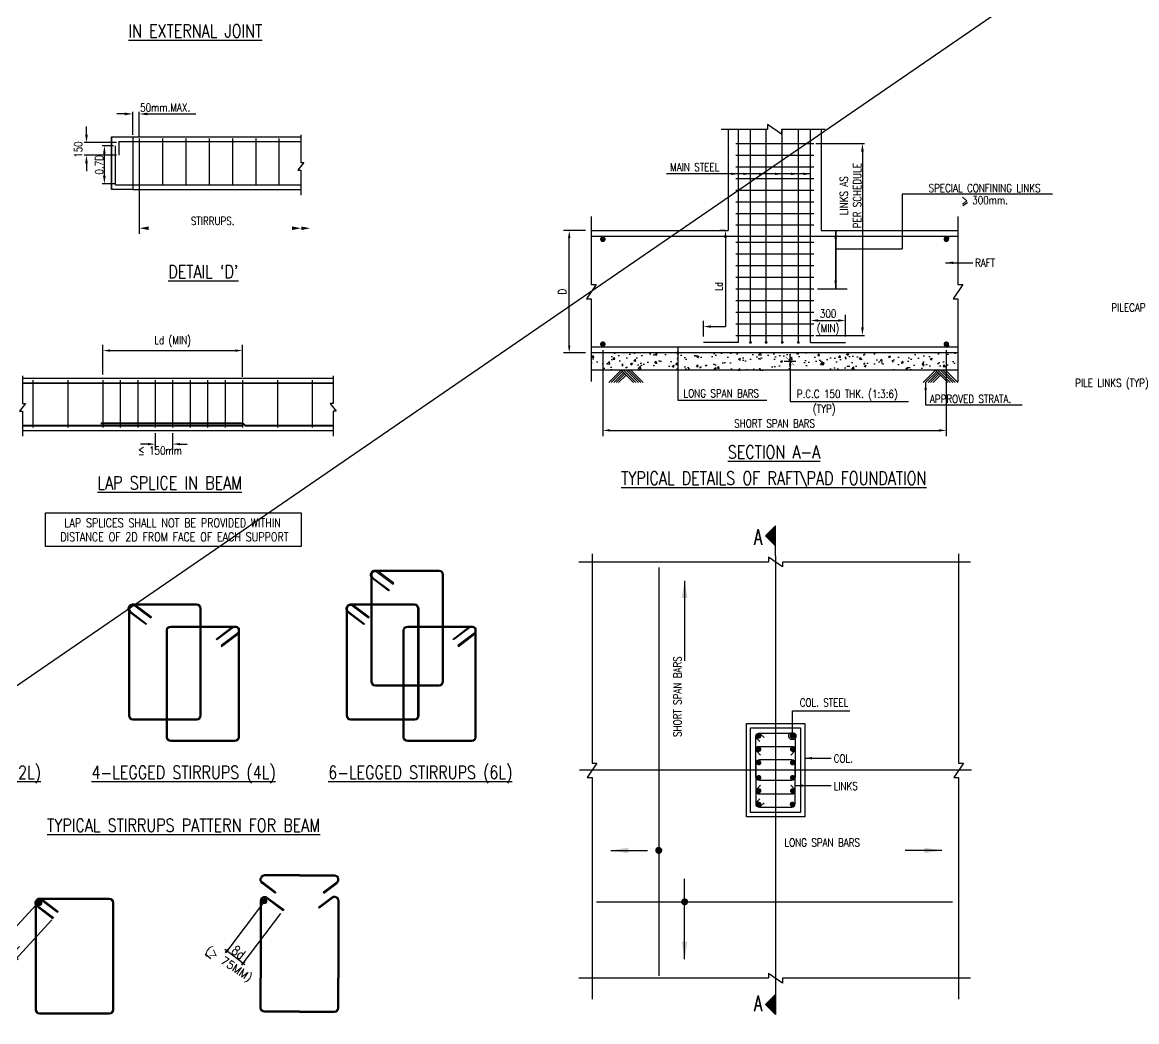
# Model space of a CAD drawing. Extents: x 455722 to 1142355, y -625363 to -272741.
# Drawn here: x 547374 to 585669, y -539603 to -505257 of the extents above; entities that cross this region are included whole.
import ezdxf
from ezdxf.enums import TextEntityAlignment as Align
from ezdxf.lldxf.tags import DXFTag

# ---------------------------------------------------------------- set-up
doc = ezdxf.new("R2010")
doc.units = 0
doc.header["$LTSCALE"] = 500
doc.header["$MEASUREMENT"] = 0
doc.layers.get('DEFPOINTS').update_dxf_attribs({"color": 4})
for name, color, linetype in [('BEAM', 4, 'Continuous'), ('BRAKE LINE', 8, 'Continuous'), ('CEN', 8, 'CENTER'), ('COL', 1, 'Continuous'), ('DIM', 5, 'Continuous'), ('DIM1', 5, 'Continuous'), ('FRAME', 6, 'Continuous'), ('LINK', 2, 'Continuous'), ('MISC', 5, 'Continuous'), ('NO. SECTION', 1, 'Continuous'), ('P.C.C', 8, 'Continuous'), ('RING', 4, 'Continuous'), ('S-CONCRET LINE', 4, 'Continuous'), ('S-DIM-1', 5, 'Continuous'), ('S-R.C.C. PILE CAP', 40, 'Continuous'), ('S-REINFORCEMENT', 6, 'Continuous'), ('S-TEXT-1', 4, 'Continuous'), ('S-TITLE', 6, 'Continuous'), ('STIRRUPS', 2, 'Continuous'), ('TEXT1', 2, 'Continuous'), ('TXT', 4, 'Continuous')]:
    doc.layers.add(name, color=color, linetype=linetype)
doc.styles.add('ROMANS', font='r.shx', dxfattribs={"width": 0.8, "height": 275, "bigfont": 'bigfont.shx'})
doc.styles.add('ROMENT', font='r.shx', dxfattribs={"bigfont": 'bigfont.shx'})
tags = doc.linetypes.add('CENTER', pattern=[2, 1.25, -0.25, 0.25, -0.25]).pattern_tags.tags
tags[10:11] = [DXFTag(74, 4), DXFTag(75, 0), DXFTag(340, '0'), DXFTag(46, 1.0), DXFTag(50, 0.0), DXFTag(44, 0.0), DXFTag(45, 0.0)]
tags[8:9] = [DXFTag(74, 4), DXFTag(75, 0), DXFTag(340, '0'), DXFTag(46, 1.0), DXFTag(50, 0.0), DXFTag(44, 0.0), DXFTag(45, 0.0)]
tags[6:7] = [DXFTag(74, 4), DXFTag(75, 0), DXFTag(340, '0'), DXFTag(46, 1.0), DXFTag(50, 0.0), DXFTag(44, 0.0), DXFTag(45, 0.0)]
tags[4:5] = [DXFTag(74, 4), DXFTag(75, 0), DXFTag(340, '0'), DXFTag(46, 1.0), DXFTag(50, 0.0), DXFTag(44, 0.0), DXFTag(45, 0.0)]
doc.dimstyles.new('Copy of INT2TIMES', dxfattribs={"dimtxt": 300, "dimasz": 275, "dimexe": 75, "dimexo": 75, "dimgap": 40, "dimtad": 1, "dimdec": 0, "dimlfac": 0.5, "dimrnd": 5, "dimzin": 0, "dimdsep": 46, "dimtxsty": 'ROMANS', "dimcen": -1, "dimclrd": 5, "dimclre": 5, "dimclrt": 4, "dimadec": 0, "dimazin": 0, "dimtfac": 1, "dimtdec": 0, "dimtix": 1, "dimtofl": 0, "dimtmove": 2, "dimatfit": 3, "dimfxl": 0, "dimtolj": 1, "dimtzin": 0, "dimarcsym": 0})
doc.dimstyles.new('dim100', dxfattribs={"dimtxt": 250, "dimasz": 250, "dimexe": 200, "dimexo": 200, "dimgap": 100, "dimtad": 1, "dimdec": 0, "dimzin": 0, "dimdsep": 46, "dimtxsty": 'ROMANS', "dimcen": 0, "dimclrd": 5, "dimclre": 5, "dimclrt": 4, "dimadec": 0, "dimazin": 0, "dimtfac": 1, "dimtdec": 0, "dimtix": 1, "dimtofl": 0, "dimtmove": 2, "dimatfit": 3, "dimfxl": 0, "dimtolj": 1, "dimtzin": 0, "dimlwd": -1, "dimlwe": -1, "dimarcsym": 0})
doc.dimstyles.new('dim25', dxfattribs={"dimtxt": 250, "dimasz": 250, "dimexe": 200, "dimexo": 200, "dimgap": 100, "dimtad": 1, "dimdec": 0, "dimlfac": 0.25, "dimzin": 0, "dimdsep": 46, "dimtxsty": 'ROMANS', "dimcen": 0, "dimclrd": 5, "dimclre": 5, "dimclrt": 4, "dimadec": 0, "dimazin": 0, "dimtfac": 1, "dimtdec": 0, "dimtix": 1, "dimtofl": 0, "dimtmove": 2, "dimatfit": 3, "dimfxl": 0, "dimtolj": 1, "dimtzin": 0, "dimlwd": -1, "dimlwe": -1, "dimarcsym": 0})
doc.dimstyles.new('INT$7', dxfattribs={"dimtxt": 9, "dimasz": 8, "dimexe": 8, "dimexo": 3, "dimgap": 2, "dimtad": 1, "dimdec": 0, "dimzin": 0, "dimdsep": 46, "dimtxsty": 'ROMANS', "dimblk": 'DIMTICK', "dimcen": -0.25, "dimclrd": 5, "dimclre": 5, "dimclrt": 4, "dimadec": 0, "dimazin": 0, "dimtfac": 1, "dimtdec": 0, "dimtix": 1, "dimtofl": 0, "dimtmove": 2, "dimatfit": 3, "dimldrblk": 'DIMTICK', "dimfxl": 0, "dimtolj": 1, "dimtzin": 0, "dimarcsym": 0})
doc.dimstyles.new('INT25', dxfattribs={"dimtxt": 250, "dimasz": 80, "dimexe": 60, "dimexo": 60, "dimgap": 40, "dimtad": 1, "dimdec": 0, "dimlfac": 0.25, "dimzin": 0, "dimdsep": 46, "dimtxsty": 'ROMANS', "dimblk": 'DIMTICK', "dimblk1": 'DIMTICK', "dimblk2": 'DIMTICK', "dimsah": 1, "dimcen": -0.25, "dimclrd": 7, "dimclre": 7, "dimclrt": 4, "dimadec": 0, "dimazin": 0, "dimtfac": 1, "dimtdec": 0, "dimtix": 1, "dimtofl": 0, "dimtmove": 2, "dimatfit": 3, "dimldrblk": 'DIMTICK', "dimfxl": 0, "dimtolj": 1, "dimtzin": 0, "dimarcsym": 0})
pattern_1 = [(225, (575613.87, -432136.84), (-19.505621, 19.505621), [])]

# ---------------------------------------------------------------- blocks, each defined once
blk = doc.blocks.new('*D447')
at = {"layer": 'DEFPOINTS', "color": 0}
for p in [(551394, -508407), (551172, -509199), (551394, -509253)]:
    blk.add_point(p, dxfattribs=at)
at = {"layer": 'DIM', "color": 5, "lineweight": -2, "ltscale": 2}
for p, q in [((550897, -508407), (550622, -508407)), ((551172, -509124), (551172, -508332)), ((551394, -509178), (551394, -508332)), ((551669, -508407), (551944, -508407))]:
    blk.add_line(p, q, dxfattribs=at)
at = {"layer": 'DIM', "color": 5}
for points in [[(550897, -508453), (550897, -508361), (551172, -508407)], [(551669, -508361), (551669, -508453), (551394, -508407)]]:
    blk.add_solid(points, dxfattribs=at)
at = {"layer": 'DIM', "color": 4, "insert": (552283, -508189), "char_height": 275, "attachment_point": 5, "style": 'ROMANS'}
blk.add_mtext('\\A1;50mm.MAX.', dxfattribs=at)
blk = doc.blocks.new('*D448')
at = {"layer": 'DEFPOINTS', "color": 0}
for p in [(549580, -509394), (550692, -509394), (550692, -509826)]:
    blk.add_point(p, dxfattribs=at)
at = {"layer": 'DIM', "color": 5, "lineweight": -2, "ltscale": 2}
for p, q in [((549580, -509119), (549580, -508844)), ((550617, -509394), (549505, -509394)), ((550617, -509826), (549505, -509826)), ((549580, -510101), (549580, -510376))]:
    blk.add_line(p, q, dxfattribs=at)
at = {"layer": 'DIM', "color": 5}
for points in [[(549534, -509119), (549626, -509119), (549580, -509394)], [(549626, -510101), (549534, -510101), (549580, -509826)]]:
    blk.add_solid(points, dxfattribs=at)
at = {"layer": 'DIM', "color": 4, "insert": (549298, -509633), "char_height": 275, "attachment_point": 5, "rotation": 90, "style": 'ROMANS'}
blk.add_mtext('\\A1;{150}', dxfattribs=at)
blk = doc.blocks.new('*D449')
at = {"layer": 'DEFPOINTS', "color": 0}
for p in [(550195, -509500), (550578, -509500), (550617, -510808)]:
    blk.add_point(p, dxfattribs=at)
at = {"layer": 'DIM', "color": 5, "lineweight": -2, "ltscale": 2}
for p, q in [((550503, -509500), (550120, -509500)), ((550195, -510533), (550195, -509775)), ((550542, -510808), (550120, -510808))]:
    blk.add_line(p, q, dxfattribs=at)
at = {"layer": 'DIM', "color": 5}
for points in [[(550241, -509775), (550149, -509775), (550195, -509500)], [(550149, -510533), (550241, -510533), (550195, -510808)]]:
    blk.add_solid(points, dxfattribs=at)
at = {"layer": 'DIM', "color": 4, "insert": (550017, -510154), "char_height": 275, "attachment_point": 5, "rotation": 90, "style": 'ROMANS'}
blk.add_mtext('\\A1;0.7D', dxfattribs=at)
blk = doc.blocks.new('DIMTICK')
for p, q in [((-1, 0), (1, 0)), ((0, 1), (0, -1))]:
    blk.add_line(p, q)
at = {"color": 2, "const_width": 0.1}
blk.add_lwpolyline([(0.71, 0.71), (-0.71, -0.71)], dxfattribs=at)
blk = doc.blocks.new('*D457')
at = {"layer": 'DEFPOINTS', "color": 0}
for p in [(547875, -535548), (548431, -536060), (546620, -536910)]:
    blk.add_point(p, dxfattribs=at)
at = {"layer": 'DIM', "color": 7, "lineweight": -2}
for p, q in [((547834, -535592), (546579, -536955)), ((548390, -536104), (547136, -537467)), ((547117, -537368), (546679, -536965))]:
    blk.add_line(p, q, dxfattribs=at)
at = {"layer": 'DIM', "color": 7, "lineweight": -2, "xscale": 80, "yscale": 80, "zscale": 80}
for p, rotation in [((546620, -536910), 137.3600109608683), ((547176, -537423), 317.3600109608683)]:
    blk.add_blockref('DIMTICK', p, dxfattribs=dict(at, rotation=rotation))
at = {"layer": 'DIM', "color": 4, "insert": (547037, -537016), "char_height": 275, "attachment_point": 5, "rotation": 317.36, "style": 'ROMANS'}
blk.add_mtext('\\A1;{\\H1.2x;8d}', dxfattribs=at)
blk = doc.blocks.new('*D459')
at = {"layer": 'DEFPOINTS', "color": 0}
for p in [(555733, -535413), (556287, -535831), (554403, -537174)]:
    blk.add_point(p, dxfattribs=at)
at = {"layer": 'DIM', "color": 7, "lineweight": -2}
for p, q in [((555697, -535461), (554367, -537222)), ((556251, -535879), (554921, -537640)), ((554893, -537544), (554467, -537222))]:
    blk.add_line(p, q, dxfattribs=at)
at = {"layer": 'DIM', "color": 7, "lineweight": -2, "xscale": 80, "yscale": 80, "zscale": 80}
for p, rotation in [((554403, -537174), 142.9439558410894), ((554957, -537592), 322.9439558410894)]:
    blk.add_blockref('DIMTICK', p, dxfattribs=dict(at, rotation=rotation))
at = {"layer": 'DIM', "color": 4, "insert": (554803, -537219), "char_height": 275, "attachment_point": 5, "rotation": 322.944, "style": 'ROMANS'}
blk.add_mtext('\\A1;{\\H1.2x;8d}', dxfattribs=at)
blk = doc.blocks.new('*D460')
at = {"layer": 'DEFPOINTS', "color": 0}
for p in [(554940, -516539), (550140, -517561), (554940, -517642)]:
    blk.add_point(p, dxfattribs=at)
at = {"layer": 'S-DIM-1', "color": 5}
for p, q in [((550140, -517361), (550140, -516339)), ((550390, -516539), (554690, -516539)), ((554940, -517442), (554940, -516339))]:
    blk.add_line(p, q, dxfattribs=at)
for points in [[(550390, -516498), (550390, -516581), (550140, -516539)], [(554690, -516581), (554690, -516498), (554940, -516539)]]:
    blk.add_solid(points, dxfattribs=at)
at = {"layer": 'S-DIM-1', "color": 4, "insert": (552540, -516230), "char_height": 275, "attachment_point": 5, "style": 'ROMANS'}
blk.add_mtext('\\A1;Ld (MIN)', dxfattribs=at)
blk = doc.blocks.new('*D461')
at = {"layer": 'DEFPOINTS', "color": 0}
for p in [(551940, -519178), (552540, -519178), (552540, -519754)]:
    blk.add_point(p, dxfattribs=at)
at = {"layer": 'S-DIM-1', "color": 5}
for p, q in [((551940, -519378), (551940, -519954)), ((552540, -519378), (552540, -519954)), ((551690, -519754), (551440, -519754)), ((552790, -519754), (553040, -519754))]:
    blk.add_line(p, q, dxfattribs=at)
for points in [[(551690, -519795), (551690, -519712), (551940, -519754)], [(552790, -519712), (552790, -519795), (552540, -519754)]]:
    blk.add_solid(points, dxfattribs=at)
at = {"layer": 'S-DIM-1', "color": 4, "insert": (552033, -519976), "char_height": 275, "attachment_point": 5, "style": 'ROMANS'}
blk.add_mtext('\\A1; {\\H1.0833x;≤\\H0.9231x; 150mm}', dxfattribs=at)
blk = doc.blocks.new('*D390')
at = {"layer": 'DEFPOINTS', "color": 0}
for p in [(566168, -512416), (566925, -512416), (566925, -516616)]:
    blk.add_point(p, dxfattribs=at)
at = {"layer": 'DIM', "color": 5}
for p, q in [((566725, -512416), (565968, -512416)), ((566168, -516366), (566168, -512666)), ((566725, -516616), (565968, -516616))]:
    blk.add_line(p, q, dxfattribs=at)
for points in [[(566210, -512666), (566127, -512666), (566168, -512416)], [(566127, -516366), (566210, -516366), (566168, -516616)]]:
    blk.add_solid(points, dxfattribs=at)
at = {"layer": 'DIM', "color": 4, "insert": (565931, -514516), "char_height": 275, "attachment_point": 5, "rotation": 90, "style": 'ROMANS'}
blk.add_mtext('\\A1;D', dxfattribs=at)
blk = doc.blocks.new('*D391')
at = {"layer": 'DEFPOINTS', "color": 0}
for p in [(574573, -509423), (574573, -516016), (576244, -516016)]:
    blk.add_point(p, dxfattribs=at)
at = {"layer": 'DIM', "color": 5, "lineweight": -2, "ltscale": 2}
for p, q in [((574648, -509423), (576319, -509423)), ((576244, -509698), (576244, -515741)), ((574648, -516016), (576319, -516016))]:
    blk.add_line(p, q, dxfattribs=at)
at = {"layer": 'DIM', "color": 5}
for points in [[(576290, -509698), (576198, -509698), (576244, -509423)], [(576198, -515741), (576290, -515741), (576244, -516016)]]:
    blk.add_solid(points, dxfattribs=at)
at = {"layer": 'DIM', "color": 4, "insert": (575838, -511216), "char_height": 275, "attachment_point": 5, "rotation": 90, "style": 'ROMANS'}
blk.add_mtext('\\A1;LINKS AS \\PPER SCHEDULE', dxfattribs=at)
blk = doc.blocks.new('*D392')
at = {"layer": 'DEFPOINTS', "color": 0}
for p in [(575665, -515506), (574465, -516257), (575665, -516257)]:
    blk.add_point(p, dxfattribs=at)
at = {"layer": 'DIM', "color": 5}
for p, q in [((574465, -516057), (574465, -515306)), ((575665, -516057), (575665, -515306)), ((574715, -515506), (575415, -515506))]:
    blk.add_line(p, q, dxfattribs=at)
for points in [[(574715, -515464), (574715, -515547), (574465, -515506)], [(575415, -515547), (575415, -515464), (575665, -515506)]]:
    blk.add_solid(points, dxfattribs=at)
at = {"layer": 'DIM', "color": 4, "char_height": 275, "attachment_point": 5, "style": 'ROMANS'}
for s, insert in [('\\A1;300', (575065, -515268)), ('(MIN)', (575065, -515815))]:
    blk.add_mtext(s, dxfattribs=dict(at, insert=insert))
blk = doc.blocks.new('*D393')
at = {"layer": 'DEFPOINTS', "color": 0}
for p in [(567323, -516320), (579127, -516320), (579127, -519281)]:
    blk.add_point(p, dxfattribs=at)
at = {"layer": 'DIM', "color": 5}
for p, q in [((567323, -516520), (567323, -519481)), ((579127, -516520), (579127, -519481)), ((567573, -519281), (578877, -519281))]:
    blk.add_line(p, q, dxfattribs=at)
for points in [[(567573, -519240), (567573, -519323), (567323, -519281)], [(578877, -519323), (578877, -519240), (579127, -519281)]]:
    blk.add_solid(points, dxfattribs=at)
at = {"layer": 'DIM', "color": 4, "insert": (573225, -519044), "char_height": 275, "attachment_point": 5, "style": 'ROMANS'}
blk.add_mtext('\\A1;SHORT SPAN BARS', dxfattribs=at)

msp = doc.modelspace()

# ---------------------------------------------------------------- hatches: boundary and pattern name
at = {"layer": 'NO. SECTION', "ltscale": 5}
h = msp.add_hatch(dxfattribs=at)
h.set_pattern_fill('ANSI31', color=256, scale=220.680914, angle=90, style=0)
h.set_pattern_definition(pattern_1)
h.paths.add_polyline_path([(572918.052, -522904.699), (573259.978, -522556.711), (573259.978, -523252.686)])
h = msp.add_hatch(dxfattribs=at)
h.set_pattern_fill('ANSI31', color=256, scale=220.680914, angle=90, style=0)
h.set_pattern_definition(pattern_1)
h.paths.add_polyline_path([(572918.052, -539011.873), (573259.978, -539359.861), (573259.978, -538663.886)])
at = {"layer": 'P.C.C', "linetype": 'Continuous'}
h = msp.add_hatch(dxfattribs=at)
h.set_pattern_fill('AR-CONC', color=8, scale=100, style=0)
h.set_pattern_definition([(50, (-118109.3, -605585.6), (717.2602, -62.75213), [75, -825]), (355, (-118109.3, -605585.6), (-138.7513, 752.1921), [60, -660]), (100.4514, (-118049.55, -605590.84), (578.5094, 689.43954), [63.7402, -701.1421]), (46.1842, (-118109.3, -605385.6), (1067.241, -165.519), [112.5, -1237.5]), (96.6356, (-118020.4, -605399.4), (934.6627, 974.1179), [95.6103, -1051.713]), (351.1842, (-118109.3, -605385.6), (934.662, 974.1186), [90, -990]), (21, (-118009.3, -605435.6), (596.90705, -402.6189), [75, -825]), (326, (-118009.3, -605435.6), (243.3153, 725.15005), [60, -660]), (71.4514, (-117959.6, -605469.2), (840.2226, 322.5305), [63.7402, -701.1421]), (37.5, (-118109.33, -605585.62), (12.15986, 332.89385), [0, -652, 0, -670, 0, -662.5]), (7.5, (-118109.33, -605585.6), (263.06954, 394.41171), [0, -382, 0, -637, 0, -252.5]), (327.5, (-118332.33, -605585.62), (533.82244, -22.55487), [0, -250, 0, -780, 0, -1035]), (317.5, (-118432.33, -605585.6), (583.18617, 100.10498), [0, -325, 0, -518, 0, -735])])
h.paths.add_polyline_path([(566925.175, -516616.199), (566925.175, -517216.199), (571180.062, -517216.199), (571180.062, -516616.199)])
h.paths.add_polyline_path([(579525.175, -517216.199), (579525.175, -516616.199), (571180.062, -516616.199), (571180.062, -517216.199)])

# ---------------------------------------------------------------- linework, layer by layer
at = {"layer": 'BEAM'}
msp.add_lwpolyline([(550442.025, -509199.283), (551172.025, -509199.283), (551172.025, -510999.283), (550442.025, -510999.283)], close=True, dxfattribs=at)
at = {"layer": 'BRAKE LINE', "ltscale": 2}
msp.add_lwpolyline([(556941.271, -509127.619), (556941.271, -510073.958), (557047.63, -510073.958), (556843.093, -510336.046), (556941.271, -510336.046), (556941.271, -511198.11)], dxfattribs=at)
at = {"layer": 'CEN', "linetype": 'Continuous'}
msp.add_line((574694.941, -514416.199), (575713.941, -514416.199), dxfattribs=at)
at = {"layer": 'CEN'}
for p, q in [((573259.978, -523597.169), (573259.978, -538319.403)), ((579994.295, -530958.286), (566525.661, -530958.286))]:
    msp.add_line(p, q, dxfattribs=at)
at = {"layer": 'COL', "linetype": 'Continuous', "const_width": 48}
for points in [[(572372.95, -516257.199, 1), (572420.95, -516257.199, 1)], [(572911.368, -516257.199, 1), (572959.368, -516257.199, 1)], [(573466.194, -516257.199, 1), (573514.194, -516257.199, 1)], [(574018.806, -516257.199, 1), (574066.806, -516257.199, 1)]]:
    msp.add_lwpolyline(points, format="xyb", close=True, dxfattribs=at)
at = {"layer": 'COL', "color": 4}
for points in [[(572257.795, -532558.286), (572257.795, -529358.286), (574260.687, -529358.286), (574260.687, -532558.286)], [(572403.075, -532412.872), (572403.075, -529503.699), (574116.881, -529503.699), (574116.881, -532412.872)]]:
    msp.add_lwpolyline(points, close=True, dxfattribs=at)
at = {"layer": 'DEFPOINTS', "color": 0, "linetype": 'ByBlock'}
for p in [(551172.025, -509199.283), (574116.881, -529503.699), (574260.687, -529402.924), (572403.075, -532412.872)]:
    msp.add_point(p, dxfattribs=at)
at = {"layer": 'DIM', "ltscale": 2}
for p, q in [((551893.823, -508406.785), (553332.958, -508406.785)), ((551393.823, -510869.166), (551393.823, -512527.475))]:
    msp.add_line(p, q, dxfattribs=at)
at = {"layer": 'DIM'}
for p, q in [((582780.057, -511161.761), (577611.303, -511161.761)), ((577611.303, -511161.761), (577611.303, -513039.565)), ((575325.275, -513039.565), (577611.303, -513039.565))]:
    msp.add_line(p, q, dxfattribs=at)
at = {"layer": 'DIM', "color": 5}
for p, q in [((571526.309, -512416.199), (571339.309, -512416.199)), ((571539.309, -512666.199), (571539.309, -515714.411)), ((570785.175, -516057.199), (570785.175, -515514.411)), ((571035.175, -515714.411), (571539.309, -515714.411))]:
    msp.add_line(p, q, dxfattribs=at)
at = {"layer": 'DIM', "color": 8}
for points in [[(574959.116, -508940.081), (573468.583, -508940.081), (573468.583, -509106.445), (572981.766, -508773.717), (572981.766, -508940.081), (571393.472, -508940.081)], [(566925.175, -511932.39), (566925.175, -514272.79), (567091.539, -514272.79), (566758.811, -514759.607), (566925.175, -514759.607), (566925.175, -517604.998)], [(579525.175, -511932.39), (579525.175, -514272.79), (579691.539, -514272.79), (579358.811, -514759.607), (579525.175, -514759.607), (579525.175, -517604.998)], [(579962.146, -523806.078), (573499.563, -523806.078), (573499.563, -523972.442), (573012.746, -523639.714), (573012.746, -523806.078), (566504.033, -523806.078)], [(566956.226, -523518.411), (566956.226, -530718.52), (567122.59, -530718.52), (566789.862, -531205.337), (566956.226, -531205.337), (566956.226, -538822.529)], [(579551.103, -523518.411), (579551.103, -530718.52), (579717.467, -530718.52), (579384.739, -531205.337), (579551.103, -531205.337), (579551.103, -538822.529)], [(579962.146, -538107.881), (573499.563, -538107.881), (573499.563, -538274.245), (573012.746, -537941.517), (573012.746, -538107.881), (566504.033, -538107.881)]]:
    msp.add_lwpolyline(points, dxfattribs=at)
at = {"layer": 'DIM', "ltscale": 2, "flags": 128}
for points in [[(556647.806, -512335, 122.425, 0, 0), (556953.666, -512335, 0, 0, 0), (556577.5, -512335, 0, 0, 0), (551406.941, -512335, 0, 122.425, 0), (551712.801, -512335, 0, 0, 0)], [(556960.806, -512335, 122.425, 0, 0), (557266.666, -512335, 0, 0, 0), (556890.5, -512335, 0, 0, 0), (552025.801, -512335, 0, 122.425, 0), (552025.801, -512335, 0, 0, 0)]]:
    msp.add_lwpolyline(points, format="xyseb", dxfattribs=at)
at = {"layer": 'DIM'}
for points in [[(570134.641, -523995.993, 0, 210.546, 0), (570134.641, -524447.162, 0, 0, 0), (570134.641, -523995.993, 0, 0, 0), (570134.641, -537453.309, 210.546, 0, 0), (570134.641, -537904.478, 210.546, 0, 0)], [(579420.244, -533716.784, 0, 210.546, 0), (578969.075, -533716.784, 0, 0, 0), (579420.244, -533716.784, 0, 0, 0), (567603.276, -533716.784, 210.546, 0, 0), (567152.107, -533716.784, 210.546, 0, 0)]]:
    msp.add_lwpolyline(points, format="xyseb", dxfattribs=at)
at = {"layer": 'DIM', "color": 5}
for points in [[(571497.643, -512666.199), (571580.976, -512666.199), (571539.309, -512416.199)], [(571035.175, -515672.745), (571035.175, -515756.078), (570785.175, -515714.411)]]:
    msp.add_solid(points, dxfattribs=at)
at = {"layer": 'DIM1', "elevation": 0}
msp.add_lwpolyline([(548171.323, -522115.618), (556961.065, -522115.618), (556961.065, -523276.601), (548171.323, -523276.601)], close=True, dxfattribs=at)
at = {"layer": 'FRAME'}
for centre, start, end in [((579145.175, -512696.199), 0, 90), ((579145.175, -516336.199), 270, 0)]:
    msp.add_arc(centre, 80, start, end, dxfattribs=at)
at = {"layer": 'LINK'}
for p, q in [((571892.437, -509422.872), (574572.983, -509422.872)), ((571892.437, -509822.872), (574572.983, -509822.872)), ((571892.437, -510222.872), (574572.983, -510222.872)), ((571892.437, -510622.872), (574572.983, -510622.872)), ((571892.437, -511022.872), (574572.983, -511022.872)), ((571892.437, -511422.872), (574572.983, -511422.872)), ((571892.437, -511822.872), (574572.983, -511822.872)), ((571892.437, -512222.872), (574572.983, -512222.872)), ((571892.437, -512816.199), (574572.983, -512816.199)), ((571892.437, -513216.199), (574572.983, -513216.199)), ((571892.437, -513616.199), (574572.983, -513616.199)), ((571892.437, -514016.199), (574572.983, -514016.199)), ((571892.437, -514416.199), (574572.983, -514416.199)), ((571892.437, -514816.199), (574572.983, -514816.199)), ((571892.437, -515216.199), (574572.983, -515216.199)), ((571892.437, -515616.199), (574572.983, -515616.199)), ((571892.437, -516016.199), (574572.983, -516016.199)), ((556085.08, -535155.334), (556063.989, -535183.266)), ((557712.375, -535155.334), (557733.466, -535183.266)), ((556357.127, -535751.647), (556336.037, -535779.579)), ((557557.448, -535674.298), (557578.539, -535702.229)), ((548451.793, -536032.255), (548430.702, -536060.186)), ((548610.295, -535811.584), (548589.204, -535839.516))]:
    msp.add_line(p, q, dxfattribs=at)
for points in [[(559393.742, -524189.55, 0.381213026), (559424.301, -524344.532), (559977.942, -524762.572), (559956.851, -524790.504), (559403.198, -524372.455, -0.391379955), (559366.449, -524167.128, -0.391379955)], [(559375.909, -524150.814, 0.148969914), (559350.932, -524232.786), (559350.932, -526900.421), (559350.932, -527913.521, 0.414213562), (559497.932, -528060.521), (560500.548, -528060.521), (561703.165, -528060.521, 0.414213562), (561850.165, -527913.521), (561850.165, -526900.421), (561850.165, -524232.786, 0.399194115), (561699.589, -524092.576), (560496.973, -524092.576), (559494.356, -524092.576, 0.270159719), (559366.449, -524167.128)], [(559406.083, -524169.033, -0.40520968), (559570.038, -524148.885), (560119.771, -524563.982), (560140.862, -524536.051), (559591.142, -524120.963, 0.414213562), (559375.909, -524150.814, -0.414213562)], [(559405.916, -524168.933, 0.152834704), (559385.932, -524232.786), (559385.932, -526900.421), (559385.932, -527913.521, 0.414213562), (559497.932, -528025.521), (560500.548, -528025.521), (561703.165, -528025.521, 0.414213562), (561815.165, -527913.521), (561815.165, -526900.421), (561815.165, -524232.786, 0.394331778), (561699.589, -524127.576), (560496.973, -524127.576), (559494.356, -524127.576, 0.284887278), (559394.031, -524189.788)], [(551063.73, -525353.05, 0.381213026), (551094.289, -525508.032), (551647.93, -525926.072), (551626.84, -525954.004), (551073.186, -525535.955, -0.391379955), (551036.437, -525330.628, -0.391379955)], [(551045.897, -525314.314, 0.148969914), (551020.92, -525396.286), (551020.92, -528063.921), (551020.92, -529077.021, 0.414213562), (551167.92, -529224.021), (552170.537, -529224.021), (553373.154, -529224.021, 0.414213562), (553520.154, -529077.021), (553520.154, -528063.921), (553520.154, -525396.286, 0.399194115), (553369.578, -525256.076), (552166.961, -525256.076), (551164.345, -525256.076, 0.270159719), (551036.437, -525330.628)], [(551076.072, -525332.533, -0.40520968), (551240.027, -525312.385), (551789.759, -525727.482), (551810.85, -525699.551), (551261.13, -525284.463, 0.414213562), (551045.897, -525314.314, -0.414213562)], [(551075.905, -525332.433, 0.152834704), (551055.92, -525396.286), (551055.92, -528063.921), (551055.92, -529077.021, 0.414213562), (551167.92, -529189.021), (552170.537, -529189.021), (553373.154, -529189.021, 0.414213562), (553485.154, -529077.021), (553485.154, -528063.921), (553485.154, -525396.286, 0.394331778), (553369.578, -525291.076), (552166.961, -525291.076), (551164.345, -525291.076, 0.284887278), (551064.019, -525353.288)], [(558550.23, -525353.05, 0.381213026), (558580.789, -525508.032), (559134.43, -525926.072), (559113.34, -525954.004), (558559.686, -525535.955, -0.391379955), (558522.937, -525330.628, -0.391379955)], [(558532.397, -525314.314, 0.148969914), (558507.42, -525396.286), (558507.42, -528063.921), (558507.42, -529077.021, 0.414213562), (558654.42, -529224.021), (559657.037, -529224.021), (560859.654, -529224.021, 0.414213562), (561006.654, -529077.021), (561006.654, -528063.921), (561006.654, -525396.286, 0.399194115), (560856.078, -525256.076), (559653.461, -525256.076), (558650.845, -525256.076, 0.270159719), (558522.937, -525330.628)], [(558562.572, -525332.533, -0.40520968), (558726.527, -525312.385), (559276.259, -525727.482), (559297.35, -525699.551), (558747.63, -525284.463, 0.414213562), (558532.397, -525314.314, -0.414213562)], [(558562.405, -525332.433, 0.152834704), (558542.42, -525396.286), (558542.42, -528063.921), (558542.42, -529077.021, 0.414213562), (558654.42, -529189.021), (559657.037, -529189.021), (560859.654, -529189.021, 0.414213562), (560971.654, -529077.021), (560971.654, -528063.921), (560971.654, -525396.286, 0.394331778), (560856.078, -525291.076), (559653.461, -525291.076), (558650.845, -525291.076, 0.284887278), (558550.519, -525353.288)], [(554805.305, -526065.54, -0.148969914), (554830.282, -526147.511), (554830.282, -528815.146), (554830.282, -529828.247, -0.414213562), (554683.282, -529975.247), (553680.665, -529975.247), (552478.048, -529975.247, -0.414213562), (552331.048, -529828.247), (552331.048, -528815.146), (552331.048, -526147.511, -0.399194115), (552481.624, -526007.302), (553684.241, -526007.302), (554686.857, -526007.302, -0.270159719), (554814.765, -526081.854)], [(554775.297, -526083.659, -0.152834704), (554795.282, -526147.511), (554795.282, -528815.146), (554795.282, -529828.247, -0.414213562), (554683.282, -529940.247), (553680.665, -529940.247), (552478.048, -529940.247, -0.414213562), (552366.048, -529828.247), (552366.048, -528815.146), (552366.048, -526147.511, -0.394331778), (552481.624, -526042.302), (553684.241, -526042.302), (554686.857, -526042.302, -0.284887278), (554787.183, -526104.514)], [(554775.13, -526083.759, 0.40520968), (554611.175, -526063.611), (554061.443, -526478.708), (554040.352, -526450.777), (554590.072, -526035.689, -0.414213562), (554805.305, -526065.54, 0.414213562)], [(554787.472, -526104.276, -0.381213026), (554756.913, -526259.258), (554203.272, -526677.298), (554224.362, -526705.23), (554778.016, -526287.181, 0.391379955), (554814.765, -526081.854, 0.391379955)], [(562939.805, -526065.54, -0.148969914), (562964.782, -526147.511), (562964.782, -528815.146), (562964.782, -529828.247, -0.414213562), (562817.782, -529975.247), (561815.165, -529975.247), (560612.548, -529975.247, -0.414213562), (560465.548, -529828.247), (560465.548, -528815.146), (560465.548, -526147.511, -0.399194115), (560616.124, -526007.302), (561818.741, -526007.302), (562821.357, -526007.302, -0.270159719), (562949.265, -526081.854)], [(562909.797, -526083.659, -0.152834704), (562929.782, -526147.511), (562929.782, -528815.146), (562929.782, -529828.247, -0.414213562), (562817.782, -529940.247), (561815.165, -529940.247), (560612.548, -529940.247, -0.414213562), (560500.548, -529828.247), (560500.548, -528815.146), (560500.548, -526147.511, -0.394331778), (560616.124, -526042.302), (561818.741, -526042.302), (562821.357, -526042.302, -0.284887278), (562921.683, -526104.514)], [(562909.63, -526083.759, 0.40520968), (562745.675, -526063.611), (562195.943, -526478.708), (562174.852, -526450.777), (562724.572, -526035.689, -0.414213562), (562939.805, -526065.54, 0.414213562)], [(562921.972, -526104.276, -0.381213026), (562891.413, -526259.258), (562337.772, -526677.298), (562358.862, -526705.23), (562912.516, -526287.181, 0.391379955), (562949.265, -526081.854, 0.391379955)], [(572724.01, -529975.614), (572608.596, -529853.207, -1), (572739.902, -529729.404), (572759.747, -529735.932)], [(572863.744, -529839.929), (572744.782, -529720.967, 1), (572617.172, -529848.577), (572623.115, -529868.606)], [(572737.231, -530437.548), (572613.455, -530306.272, -0.657599654), (572682.576, -530146.101), (573841.413, -530146.101, -0.657599654), (573910.534, -530306.272), (573786.758, -530437.548)], [(572737.231, -531479.024), (572613.455, -531610.3, 0.657599654), (572682.576, -531770.471), (573841.413, -531770.471, 0.657599654), (573910.534, -531610.3), (573786.758, -531479.024)], [(572724.01, -531940.957), (572608.596, -532063.364, 1), (572739.902, -532187.168), (572759.747, -532180.639)], [(572863.744, -532076.643), (572744.782, -532195.605, -1), (572617.172, -532067.995), (572623.115, -532047.966)], [(547845.342, -535426.347, 0.148969914), (547820.365, -535508.319), (547820.365, -538175.954), (547820.365, -539189.055, 0.414213562), (547967.365, -539336.055), (549169.981, -539336.055), (550372.598, -539336.055, 0.414213562), (550519.598, -539189.055), (550519.598, -538175.954), (550519.598, -535508.319, 0.399194115), (550369.022, -535368.109), (549166.406, -535368.109), (547963.789, -535368.109, 0.270159719), (547835.882, -535442.661)], [(547845.342, -535426.347, -0.414213562), (548060.574, -535396.496), (548610.295, -535811.584)], [(548422.56, -536063.226), (547872.631, -535647.988, -0.391379955), (547835.882, -535442.661, -0.391379955)], [(548443.651, -536035.294), (547893.734, -535620.066, -0.381213026), (547863.175, -535465.083, -0.381213026)], [(547875.349, -535444.466, 0.152834704), (547855.365, -535508.319), (547855.365, -538175.954), (547855.365, -539189.055, 0.414213562), (547967.365, -539301.055), (549169.981, -539301.055), (550372.598, -539301.055, 0.414213562), (550484.598, -539189.055), (550484.598, -538175.954), (550484.598, -535508.319, 0.394331778), (550369.022, -535403.109), (549166.406, -535403.109), (547963.789, -535403.109, 0.284887278), (547863.464, -535465.321)], [(547875.516, -535444.567, -0.40520968), (548039.471, -535424.419), (548589.204, -535839.516)]]:
    msp.add_lwpolyline(points, format="xyb", dxfattribs=at)
for points in [[(572583.542, -531193.514), (572583.542, -529804.479, -0.414213562), (572703.854, -529684.167), (573816.102, -529684.167, -0.414213562), (573936.413, -529804.479), (573936.413, -531193.514, -0.414213562), (573816.102, -531313.826), (572703.854, -531313.826, -0.414213562)], [(572583.542, -530723.058), (572583.542, -532112.093, 0.414213562), (572703.854, -532232.405), (573816.102, -532232.405, 0.414213562), (573936.413, -532112.093), (573936.413, -530723.058, 0.414213562), (573816.102, -530602.746), (572703.854, -530602.746, 0.414213562)]]:
    msp.add_lwpolyline(points, format="xyb", close=True, dxfattribs=at)
at = {"layer": 'LINK', "elevation": 0}
for points in [[(556898.727, -534556.478), (555696.111, -534556.478, 0.270159719), (555568.203, -534631.03, 0.270159719)], [(556898.727, -534591.478), (555696.111, -534591.478, 0.284887278), (555595.785, -534653.69, 0.284887278)], [(556898.727, -534556.478), (558101.344, -534556.478, -0.270159719), (558229.251, -534631.03, -0.270159719)], [(556898.727, -534591.478), (558101.344, -534591.478, -0.284887278), (558201.669, -534653.69, -0.284887278)], [(556059.423, -535179.515), (555604.952, -534836.357, -0.391379955), (555568.203, -534631.03, -0.391379955)], [(556080.514, -535151.583), (555626.055, -534808.435, -0.381213026), (555595.496, -534653.452, -0.381213026)], [(557716.941, -535151.583), (558171.399, -534808.435, 0.381213026), (558201.958, -534653.452, 0.381213026)], [(557738.031, -535179.515), (558192.502, -534836.357, 0.391379955), (558229.251, -534631.03, 0.391379955)], [(555577.663, -535361.141, 0.148969914), (555552.686, -535443.112), (555552.686, -538110.747)], [(555577.663, -535361.141, -0.414213562), (555792.896, -535331.29), (556357.127, -535751.647)], [(555607.838, -535379.36, -0.40520968), (555771.793, -535359.212), (556336.037, -535779.579)], [(558226.942, -535361.141, 0.414213562), (558011.71, -535331.29), (557557.448, -535674.298)], [(558196.768, -535379.36, 0.40520968), (558032.813, -535359.212), (557578.539, -535702.229)], [(558226.942, -535361.141, -0.148969914), (558251.919, -535443.112), (558251.919, -538110.747)], [(555607.671, -535379.26, 0.152834704), (555587.686, -535443.112), (555587.686, -538110.747)], [(558196.935, -535379.26, -0.152834704), (558216.919, -535443.112), (558216.919, -538110.747)], [(556902.303, -539270.848), (555699.686, -539270.848, -0.414213562), (555552.686, -539123.848), (555552.686, -538110.747)], [(556902.303, -539235.848), (555699.686, -539235.848, -0.414213562), (555587.686, -539123.848), (555587.686, -538110.747)], [(556902.303, -539270.848), (558104.919, -539270.848, 0.414213562), (558251.919, -539123.848), (558251.919, -538110.747)], [(556902.303, -539235.848), (558104.919, -539235.848, 0.414213562), (558216.919, -539123.848), (558216.919, -538110.747)]]:
    msp.add_lwpolyline(points, format="xyb", dxfattribs=at)
at = {"layer": 'MISC', "elevation": 0}
for points in [[(547378.39, -517410.679), (547378.39, -518357.019), (547484.749, -518357.019), (547280.212, -518619.106), (547378.39, -518619.106), (547378.39, -519481.17)], [(558059.438, -517410.679), (558059.438, -518357.019), (557953.079, -518357.019), (558157.616, -518619.106), (558059.438, -518619.106), (558059.438, -519481.17)]]:
    msp.add_lwpolyline(points, dxfattribs=at)
at = {"layer": 'MISC', "const_width": 120.312}
for points in [[(569184.183, -533716.784, 1), (569304.495, -533716.784, 1)], [(570074.485, -535482.385, 1), (570194.797, -535482.385, 1)]]:
    msp.add_lwpolyline(points, format="xyb", close=True, dxfattribs=at)
at = {"layer": 'NO. SECTION'}
for p, q in [((573259.978, -522556.711), (572918.052, -522904.699)), ((573259.978, -523597.169), (573259.978, -522556.711)), ((573259.978, -523252.686), (572918.052, -522904.699)), ((573259.978, -538319.403), (573259.978, -539359.861)), ((573259.978, -538663.886), (572918.052, -539011.873)), ((573259.978, -539359.861), (572918.052, -539011.873))]:
    msp.add_line(p, q, dxfattribs=at)
at = {"layer": 'P.C.C', "color": 8, "linetype": 'Continuous'}
for p, q in [((579525.175, -516616.199), (566925.175, -516616.199)), ((579525.175, -517216.199), (566925.175, -517216.199))]:
    msp.add_line(p, q, dxfattribs=at)
at = {"layer": 'RING', "linetype": 'Continuous'}
for p, q in [((567526.599, -517640.463), (567950.863, -517216.199)), ((567611.452, -517640.463), (567993.289, -517258.625)), ((567696.305, -517640.463), (568035.716, -517301.051)), ((567781.157, -517640.463), (568078.142, -517343.478)), ((568375.127, -517640.463), (567950.863, -517216.199)), ((568459.98, -517640.463), (568035.716, -517216.199)), ((568544.833, -517640.463), (568120.569, -517216.199)), ((568629.686, -517640.463), (568205.421, -517216.199)), ((568714.538, -517640.463), (568290.274, -517216.199)), ((578330.457, -517640.463), (578754.721, -517216.199)), ((578415.309, -517640.463), (578797.147, -517258.625)), ((578500.162, -517640.463), (578839.573, -517301.051)), ((578585.015, -517640.463), (578882, -517343.478)), ((579178.985, -517640.463), (578754.721, -517216.199)), ((579263.837, -517640.463), (578839.573, -517216.199)), ((579348.69, -517640.463), (578924.426, -517216.199)), ((579433.543, -517640.463), (579009.279, -517216.199)), ((579518.396, -517640.463), (579094.132, -517216.199)), ((567866.01, -517640.463), (568120.569, -517385.904)), ((578669.868, -517640.463), (578924.426, -517385.904))]:
    msp.add_line(p, q, dxfattribs=at)
at = {"layer": 'S-CONCRET LINE', "color": 130, "linetype": 'Continuous'}
for p, q in [((571625.175, -508940.081), (571625.175, -512416.199)), ((574825.175, -508940.081), (574825.175, -512416.199)), ((566925.175, -512416.199), (571625.175, -512416.199)), ((574825.175, -512416.199), (579525.175, -512416.199))]:
    msp.add_line(p, q, dxfattribs=at)
at = {"layer": 'S-CONCRET LINE', "color": 130}
for p, q in [((550442.025, -509199.283), (550442.025, -510999.283)), ((551172.025, -509199.283), (556941.271, -509199.283)), ((551172.025, -510999.283), (556941.271, -510999.283)), ((547378.39, -517482.344), (558059.438, -517482.344)), ((547378.39, -519282.344), (558059.438, -519282.344))]:
    msp.add_line(p, q, dxfattribs=at)
at = {"layer": 'S-R.C.C. PILE CAP'}
msp.add_line((639224.5, -464855.5), (502439.5, -558785), dxfattribs=at)
at = {"layer": 'S-REINFORCEMENT'}
for p, q in [((571985.175, -516257.199), (571985.175, -508940.081)), ((572396.95, -516221.464), (572396.95, -508940.081)), ((572935.368, -516221.464), (572935.368, -508940.081)), ((573490.194, -516221.464), (573490.194, -508940.081)), ((574042.806, -516221.464), (574042.806, -508940.081)), ((574465.175, -516257.199), (574465.175, -508940.081)), ((579525.175, -512616.199), (566925.175, -512616.199)), ((579525.175, -516416.199), (566925.175, -516416.199)), ((571985.175, -516257.199), (570785.175, -516257.199)), ((574465.175, -516257.199), (575665.175, -516257.199)), ((547740.354, -517561.064), (547740.354, -519177.624)), ((548940.354, -517561.064), (548940.354, -519177.624)), ((550140.354, -517561.064), (550140.354, -519177.624)), ((550740.354, -517561.064), (550740.354, -519177.624)), ((551340.354, -517561.064), (551340.354, -519177.624)), ((551940.354, -517561.064), (551940.354, -519177.624)), ((552540.354, -517561.064), (552540.354, -519177.624)), ((553140.354, -517561.064), (553140.354, -519177.624)), ((553740.354, -517561.064), (553740.354, -519177.624)), ((554340.354, -517561.064), (554340.354, -519177.624)), ((554940.354, -517561.064), (554940.354, -519177.624)), ((556140.354, -517561.064), (556140.354, -519177.624)), ((557340.354, -517561.064), (557340.354, -519177.624)), ((554940.354, -519022.344), (555039.577, -519102.344)), ((554940.354, -519042.344), (555039.577, -519122.344)), ((555039.577, -519102.344), (558059.438, -519102.344)), ((569244.339, -523990.078), (569244.339, -538027.482)), ((567110.671, -535482.385), (579340.006, -535482.385))]:
    msp.add_line(p, q, dxfattribs=at)
at = {"layer": 'S-REINFORCEMENT', "linetype": 'Continuous'}
for p, q in [((550578.025, -510839.283), (550578.025, -509500.199)), ((550692.025, -509359.283), (550692.025, -509826.439)), ((550692.025, -509359.283), (556941.271, -509359.283)), ((550578.025, -510839.283), (556941.271, -510839.283))]:
    msp.add_line(p, q, dxfattribs=at)
for points, const_width in [([(567275.337, -512712.761, -1), (567371.337, -512712.761, -1)], 96), ([(579175.012, -512712.761, 1), (579079.012, -512712.761, 1)], 96), ([(567275.337, -516319.636, 1), (567371.337, -516319.636, 1)], 96), ([(579175.012, -516319.636, -1), (579079.012, -516319.636, -1)], 96), ([(555647.037, -535460.579, 1), (555747.037, -535460.579, 1)], 100)]:
    msp.add_lwpolyline(points, format="xyb", close=True, dxfattribs=dict(at, const_width=const_width))
at = {"layer": 'S-REINFORCEMENT', "elevation": 0}
for points in [[(547378.39, -517642.344), (558059.438, -517642.344)], [(547378.39, -517662.344), (558059.438, -517662.344)], [(547378.39, -519102.344), (554940.354, -519102.344)], [(547378.39, -519122.344), (554940.354, -519122.344)], [(550076.994, -519022.344), (554940.354, -519022.344)], [(550076.994, -519042.344), (554940.354, -519042.344)], [(555039.577, -519122.344), (558059.438, -519122.344)]]:
    msp.add_lwpolyline(points, dxfattribs=at)
at = {"layer": 'S-REINFORCEMENT', "const_width": 90.234}
for points in [[(572637.459, -529786.601, 1), (572727.693, -529786.601, 1)], [(573880.888, -529785.039, -1), (573790.654, -529785.039, -1)], [(572637.459, -530241.101, 1), (572727.693, -530241.101, 1)], [(573888.888, -530239.539, -1), (573798.654, -530239.539, -1)], [(572637.459, -530702.116, 1), (572727.693, -530702.116, 1)], [(573888.888, -530700.554, -1), (573798.654, -530700.554, -1)], [(572637.459, -531214.456, -1), (572727.693, -531214.456, -1)], [(573888.888, -531216.018, 1), (573798.654, -531216.018, 1)], [(572637.459, -531666.971, -1), (572727.693, -531666.971, -1)], [(573888.888, -531668.533, 1), (573798.654, -531668.533, 1)], [(572637.459, -532129.971, -1), (572727.693, -532129.971, -1)], [(573880.888, -532131.533, 1), (573790.654, -532131.533, 1)]]:
    msp.add_lwpolyline(points, format="xyb", close=True, dxfattribs=at)
at = {"layer": 'S-REINFORCEMENT', "linetype": 'Continuous', "const_width": 100, "elevation": 0}
msp.add_lwpolyline([(547915.062, -535525.286, 1), (548015.062, -535525.286, 1)], format="xyb", close=True, dxfattribs=at)
at = {"layer": 'STIRRUPS'}
for p, q in [((551393.823, -509252.505), (551393.823, -510869.166)), ((552193.823, -509252.505), (552193.823, -510869.166)), ((552993.823, -509252.505), (552993.823, -510869.166)), ((553793.823, -509252.505), (553793.823, -510869.166)), ((554593.823, -509252.505), (554593.823, -510869.166)), ((555393.823, -509252.505), (555393.823, -510869.166)), ((556193.823, -509252.505), (556193.823, -510869.166))]:
    msp.add_line(p, q, dxfattribs=at)
at = {"layer": 'TXT', "linetype": 'ByBlock'}
for p, q in [((579696.21, -511558.92), (579855.479, -511446.452)), ((553660.653, -537267.584), (553851.69, -537429.15))]:
    msp.add_line(p, q, dxfattribs=at)

# ---------------------------------------------------------------- texts
at = {"layer": 'DIM', "color": 4, "insert": (571314.309, -514336.699), "char_height": 250, "attachment_point": 5, "rotation": 90, "style": 'ROMANS'}
msp.add_mtext('\\A1;Ld', dxfattribs=at)
at = {"layer": 'NO. SECTION', "style": 'ROMANS', "width": 0.7}
for p in [(572658.973, -522943.875), (572658.973, -538972.697)]:
    msp.add_text('A', height=533.333, dxfattribs=at).set_placement(p, align=Align.MIDDLE)
at = {"layer": 'S-TEXT-1', "linetype": 'ByBlock', "style": 'ROMANS', "width": 0.8}
for s, p in [('MAIN STEEL', (570481.432, -510233.647)), ('SPECIAL CONFINING LINKS', (580442.074, -510954.475)), ('> 300mm.', (580442.074, -511369.497))]:
    msp.add_text(s, height=275, dxfattribs=at).set_placement(p, align=Align.MIDDLE)
at = {"layer": 'S-TEXT-1', "style": 'ROMENT', "width": 0.8}
msp.add_text('STIRRUPS. ', height=275, dxfattribs=at).set_placement((553992.22, -512083.5), align=Align.MIDDLE)
at = {"layer": 'S-TEXT-1', "linetype": 'ByBlock', "style": 'ROMANS', "width": 0.8}
for s, p in [('RAFT', (580115.622, -513657.805)), ('PILECAP', (584796.771, -515197.318)), ('PILE LINKS (TYP)', (583555.287, -517789.815)), ('LONG SPAN BARS', (570096.488, -518146.378)), ('P.C.C 150 THK. (1:3:6)', (573989.542, -518165.526)), ('APPROVED STRATA.', (578562.146, -518340.415)), ('(TYP)', (574541.042, -518676.519)), ('COL. STEEL', (574088.051, -528773.464)), ('COL.', (575255.202, -530696.567)), ('LINKS', (575255.202, -531639.907)), ('LONG SPAN BARS', (573564.73, -533584.712))]:
    msp.add_text(s, height=275, dxfattribs=at).set_placement(p)
msp.add_text('SHORT SPAN BARS', height=275, rotation=90, dxfattribs=at).set_placement((570025.84, -529817.863))
at = {"layer": 'S-TEXT-1', "linetype": 'ByBlock', "style": 'ROMANS'}
msp.add_text('(> 75MM)', height=275, rotation=325.7906324, dxfattribs=at).set_placement((554467.06, -537627.447), align=Align.MIDDLE)
at = {"layer": 'S-TITLE', "style": 'ROMANS', "width": 0.8}
for s, p in [('%%UIN EXTERNAL JOINT', (553318.703, -505554.662)), ("%%UDETAIL `D'", (553594.749, -513827.166)), ('%%ULAP SPLICE IN BEAM', (552439.121, -521086.226)), ('%%U2-LEGGED STIRRUPS (2L)', (544850.818, -531035.123)), ('%%U4-LEGGED STIRRUPS (4L)', (552915.591, -531035.123)), ('%%U6-LEGGED STIRRUPS (6L)', (561050.091, -531035.123)), ('%%UTYPICAL STIRRUPS PATTERN FOR BEAM', (552915.591, -532852.806))]:
    msp.add_text(s, height=450, dxfattribs=at).set_placement(p, align=Align.MIDDLE_CENTER)
for s, p in [('%%USECTION A-A', (573205.792, -520025.922)), ('%%UTYPICAL DETAILS OF RAFT\\PAD FOUNDATION', (573196.792, -520957.301))]:
    msp.add_text(s, height=450, dxfattribs=at).set_placement(p, align=Align.MIDDLE)
at = {"layer": 'TEXT1', "linetype": 'ByBlock', "style": 'ROMANS', "width": 0.8}
for s, p in [('LAP SPLICES SHALL NOT BE PROVIDED WITHIN', (552540.166, -522461.197)), ('DISTANCE OF 2D FROM FACE OF EACH SUPPORT', (552604.589, -522942.456))]:
    msp.add_text(s, height=300, dxfattribs=at).set_placement(p, align=Align.MIDDLE)

# ---------------------------------------------------------------- dimensions: what is measured, and where the dimension line sits
at = {"layer": 'DIM', "ltscale": 2}
dim = msp.add_linear_dim(base=(551393.823, -508406.785), p1=(551172.025, -509199.283), p2=(551393.823, -509252.505), text='50mm.MAX.', dimstyle='Copy of INT2TIMES', dxfattribs=at)
dim.commit()
dim.dimension.update_dxf_attribs({"geometry": '*D447', "text_midpoint": (552282.958, -508188.785), "dimtype": 160})
dim = msp.add_linear_dim(base=(549579.71, -509394.43), p1=(550692.025, -509826.439), p2=(550692.025, -509394.43), angle=90, text='{150}', dimstyle='Copy of INT2TIMES', dxfattribs=at)
dim.commit()
dim.dimension.update_dxf_attribs({"geometry": '*D448', "text_midpoint": (549297.71, -509633.383), "dimtype": 160})
dim = msp.add_linear_dim(base=(550194.84, -509500.199), p1=(550617.053, -510807.847), p2=(550578.025, -509500.199), angle=90, text='0.7D', dimstyle='Copy of INT2TIMES', override={"dimtxsty": 'ROMANS'}, dxfattribs=at)
dim.commit()
dim.dimension.update_dxf_attribs({"geometry": '*D449', "text_midpoint": (550017.34, -510154.023)})
dim = msp.add_linear_dim(base=(576244.309, -516016.199), p1=(574572.983, -509422.872), p2=(574572.983, -516016.199), angle=90, text='LINKS AS \\XPER SCHEDULE', dimstyle='Copy of INT2TIMES', override={"dimtxt": 275, "dimtmove": 1}, dxfattribs=at)
dim.commit()
dim.dimension.update_dxf_attribs({"geometry": '*D391', "text_midpoint": (576244.309, -511215.667), "dimtype": 160})
at = {"layer": 'DIM'}
dim = msp.add_linear_dim(base=(566168.342, -512416.199), p1=(566925.175, -516616.199), p2=(566925.175, -512416.199), angle=90, text='D', dimstyle='dim25', dxfattribs=at)
dim.commit()
dim.dimension.update_dxf_attribs({"geometry": '*D390', "text_midpoint": (565930.842, -514516.199)})
for base, p1, p2, text, picture, middle in [((575665.175, -515505.616), (574465.175, -516257.199), (575665.175, -516257.199), '<>\\X(MIN)', '*D392', (575065.175, -515505.616)), ((579127.012, -519281.407), (567323.337, -516319.636), (579127.012, -516319.636), 'SHORT SPAN BARS', '*D393', (573225.175, -519043.907))]:
    dim = msp.add_linear_dim(base=base, p1=p1, p2=p2, text=text, dimstyle='dim25', dxfattribs=at)
    dim.commit()
    dim.dimension.update_dxf_attribs({"geometry": picture, "text_midpoint": middle})
for p1, p2, distance, picture, middle in [((548430.702, -536060.186), (547874.619, -535548.125), 1851.949, '*D457', (547037.034, -537015.692)), ((556286.739, -535830.673), (555733.192, -535412.696), 2207.143, '*D459', (554803.482, -537219.488))]:
    dim = msp.add_aligned_dim(p1=p1, p2=p2, distance=distance, text='{\\H1.2x;8d}', dimstyle='INT25', dxfattribs=at)
    dim.commit()
    dim.dimension.update_dxf_attribs({"geometry": picture, "text_midpoint": middle})
at = {"layer": 'S-DIM-1'}
dim = msp.add_linear_dim(base=(554940.354, -516539.426), p1=(550140.354, -517561.064), p2=(554940.354, -517642.344), text='Ld (MIN)', dimstyle='dim100', override={"dimarcsym": 1}, dxfattribs=at)
dim.commit()
dim.dimension.update_dxf_attribs({"geometry": '*D460', "text_midpoint": (552540.354, -516229.902)})
dim = msp.add_linear_dim(base=(552540.354, -519753.733), p1=(551940.354, -519177.624), p2=(552540.354, -519177.624), text=' {\\H1.0833x;≤\\H0.9231x; 150mm}', dimstyle='dim100', override={"dimarcsym": 1}, dxfattribs=at)
dim.commit()
dim.dimension.update_dxf_attribs({"geometry": '*D461', "text_midpoint": (552033.278, -519976.21), "dimtype": 160})

# ---------------------------------------------------------------- leaders
at = {"layer": 'DIM'}
for points in [[(571985.175, -510466.895), (569513.309, -510466.895)], [(574042.806, -510466.895), (569693.441, -510466.895)], [(572396.95, -510466.895), (569925.085, -510466.895)], [(574465.175, -510466.895), (570115.809, -510466.895)], [(572935.368, -510466.895), (570463.503, -510466.895)], [(573490.194, -510466.895), (571018.329, -510466.895)], [(569900.809, -516416.199), (569900.809, -518241.116), (572961.664, -518241.116)], [(578415.309, -517640.463), (578415.309, -518405.616), (581734.721, -518405.616)], [(574260.687, -530545.76), (575174.845, -530545.76)], [(573936.413, -531489.1), (575174.845, -531489.1)]]:
    msp.add_leader(points, dimstyle='dim25', dxfattribs=at)
at = {"layer": 'DIM', "ltscale": 2}
for points in [[(575325.275, -514416.199), (575325.275, -512416.199)], [(575325.275, -512416.199), (575325.275, -514416.199)], [(579096.875, -513521.598), (580042.632, -513521.598)]]:
    msp.add_leader(points, dimstyle='Copy of INT2TIMES', override={"dimtxt": 275, "dimtmove": 1}, dxfattribs=at)
at = {"layer": 'DIM'}
for points, override in [([(570134.641, -524447.162), (570134.641, -527206)], {"dimasz": 600}), ([(573835.771, -529785.039), (573835.771, -528921.103), (575813.493, -528921.103)], {"dimldrblk": 'Origin2'}), ([(567603.276, -533716.784), (568862, -533716.784)], {"dimasz": 600}), ([(578969.075, -533716.784), (577710.351, -533716.784)], {"dimasz": 600}), ([(570134.641, -537453.309), (570134.641, -534694.47)], {"dimasz": 600})]:
    msp.add_leader(points, dimstyle='dim25', override=override, dxfattribs=at)
at = {"layer": 'TXT'}
msp.add_leader([(573755.309, -516903.616), (573755.309, -518293.116), (577830.243, -518293.116)], dimstyle='INT$7', override={"dimasz": 200, "dimgap": 2, "dimtad": 0}, dxfattribs=at)

doc.saveas('drawing.dxf')
